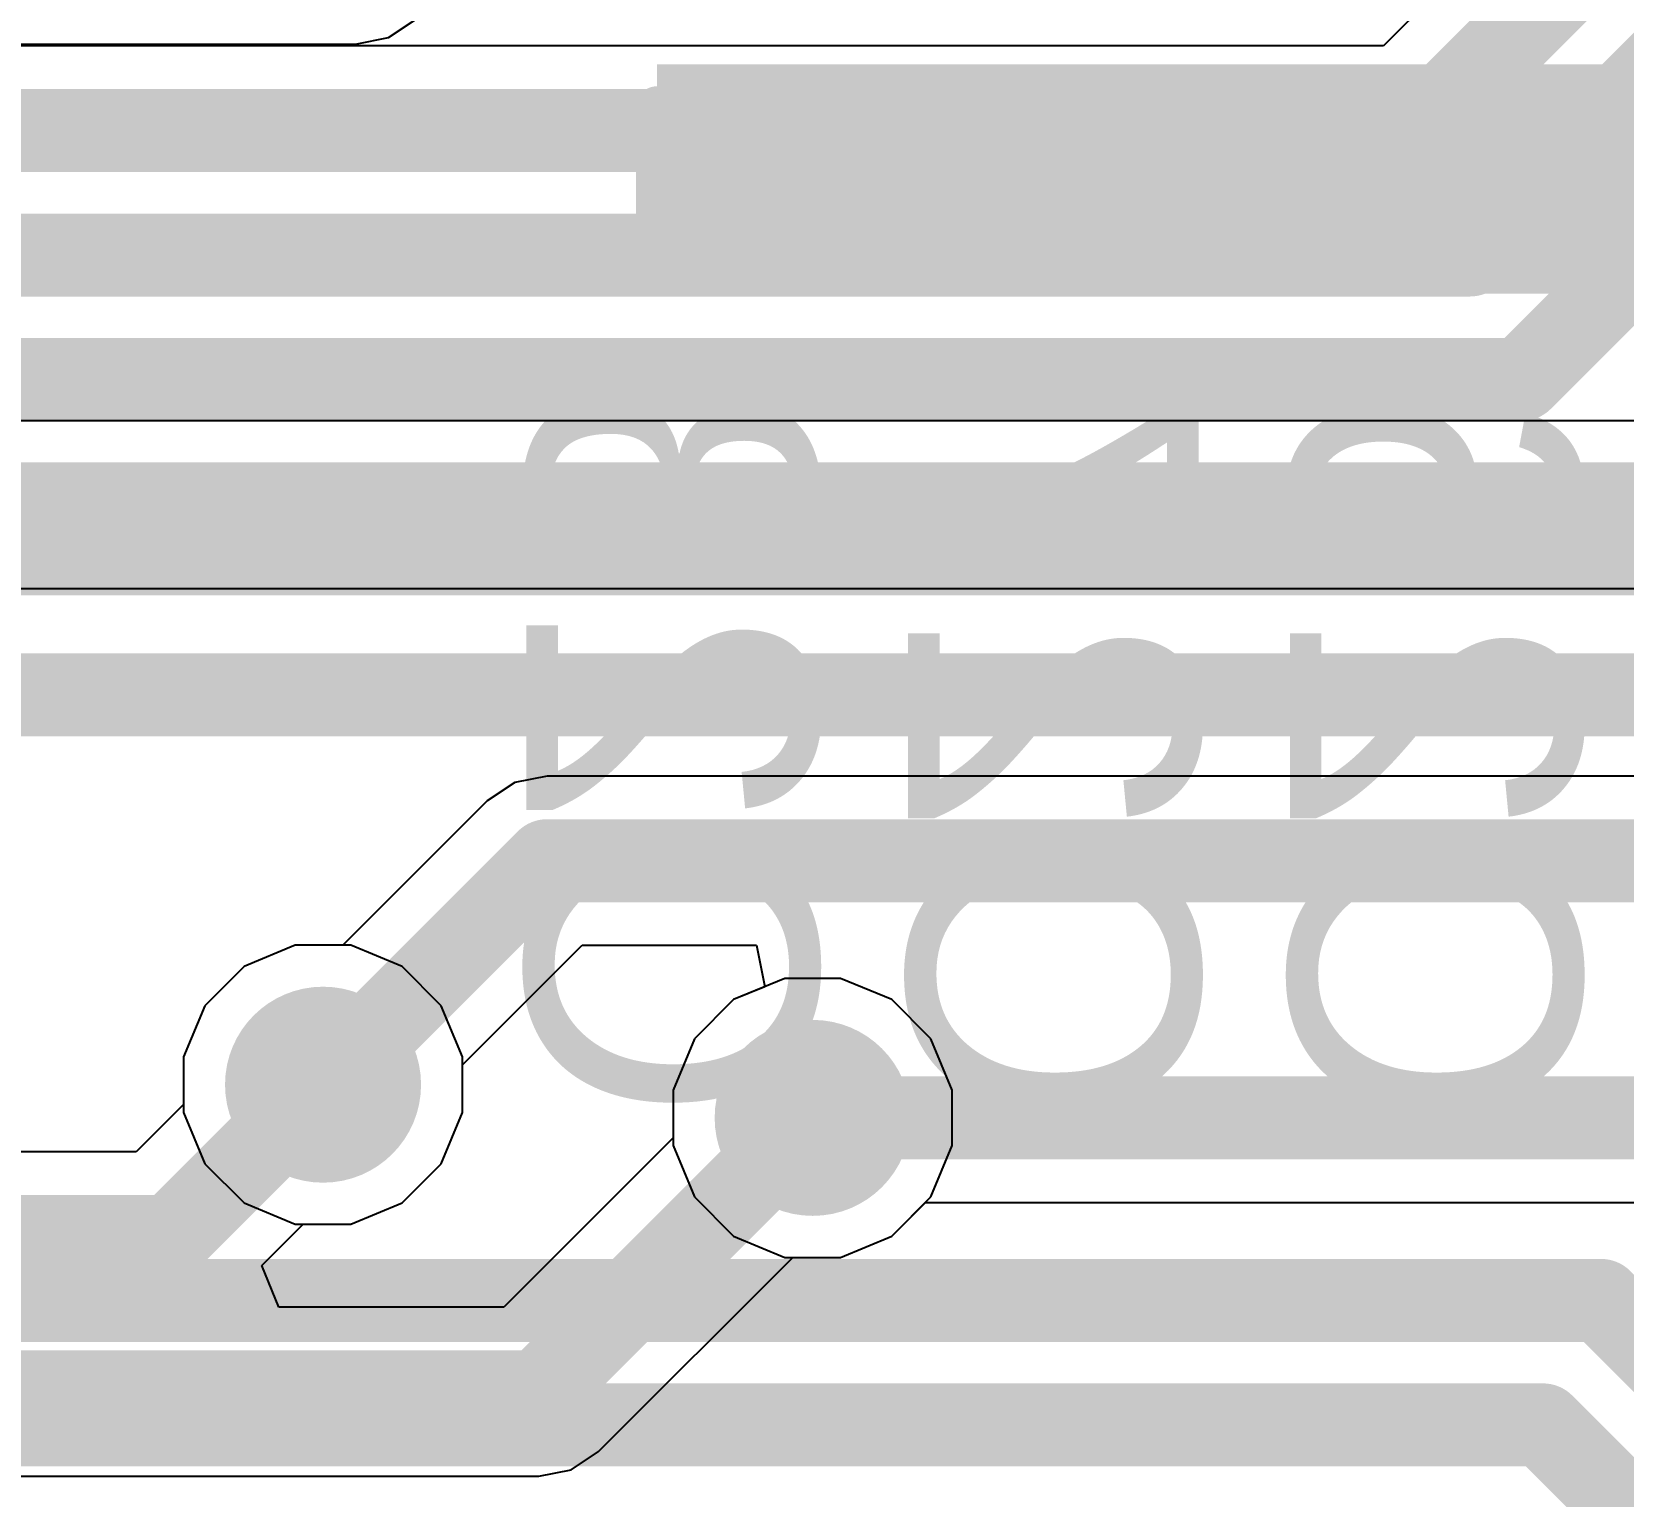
# Model space of a CAD drawing. Header units: inches. Extents: x -4.4 to 45.3, y -0.3 to 53.7.
# Drawn here: x 30.681 to 35.552, y 32.954 to 37.437 of the extents above; entities that cross this region are included whole.
import ezdxf

# ---------------------------------------------------------------- set-up
doc = ezdxf.new("R2010")
doc.units = ezdxf.units.IN
for name, color, linetype in [('Bottom Layer', 5, 'Continuous'), ('Bottom Overlay', 54, 'Continuous'), ('Bottom Paste', 16, 'Continuous'), ('Bottom Solder', 6, 'Continuous'), ('Signal_1', 16, 'Continuous'), ('Signal_2', 76, 'Continuous'), ('Top Layer', 1, 'Continuous'), ('Via Holes', 16, 'Continuous')]:
    doc.layers.add(name, color=color, linetype=linetype)
doc.styles.add('Arial', font='', dxfattribs={"height": 0.2})
doc.styles.get('Arial').set_extended_font_data('Arial')

# ---------------------------------------------------------------- blocks, each defined once
blk = doc.blocks.new('C___0402_B_46')
at = {"layer": 'Bottom Layer'}
for points in [[(-0.2413, 0.3175), (-0.2413, -0.3175), (-0.6985, -0.3175), (-0.6985, 0.3175)], [(0.6985, 0.3175), (0.6985, -0.3175), (0.2413, -0.3175), (0.2413, 0.3175)]]:
    blk.add_hatch(color=5, dxfattribs=at).paths.add_polyline_path(points)
at = {"layer": 'Bottom Paste'}
for points in [[(-0.2413, 0.3175), (-0.2413, -0.3175), (-0.6985, -0.3175), (-0.6985, 0.3175)], [(0.6985, 0.3175), (0.6985, -0.3175), (0.2413, -0.3175), (0.2413, 0.3175)]]:
    blk.add_hatch(color=16, dxfattribs=at).paths.add_polyline_path(points)
at = {"layer": 'Bottom Solder'}
for points in [[(-0.1813, 0.3775), (-0.1813, -0.3775), (-0.7585, -0.3775), (-0.7585, 0.3775)], [(0.7585, 0.3775), (0.7585, -0.3775), (0.1813, -0.3775), (0.1813, 0.3775)]]:
    blk.add_hatch(color=6, dxfattribs=at).paths.add_polyline_path(points)
at = {"layer": 'Bottom Overlay', "const_width": 0.127}
for points in [[(-0.7874, -0.4064), (-0.7874, 0.4064)], [(-0.2794, 0.4064), (-0.7874, 0.4064)], [(0.7874, 0.4064), (0.2794, 0.4064)], [(0.7874, -0.4064), (0.7874, 0.4064)], [(-0.2794, -0.4064), (-0.7874, -0.4064)], [(0.7874, -0.4064), (0.2794, -0.4064)]]:
    blk.add_lwpolyline(points, dxfattribs=at)
at = {"layer": 'Bottom Overlay', "const_width": 0.0635}
for points in [[(-0.8191, 0.4064, 1), (-0.7556, 0.4064, 1)], [(-0.8191, 0.4064, 1), (-0.7556, 0.4064, 1)], [(-0.3111, 0.4064, 1), (-0.2477, 0.4064, 1)], [(0.2477, 0.4064, 1), (0.3111, 0.4064, 1)], [(0.7556, 0.4064, 1), (0.8191, 0.4064, 1)], [(0.7556, 0.4064, 1), (0.8191, 0.4064, 1)], [(-0.8191, -0.4064, 1), (-0.7556, -0.4064, 1)], [(-0.8191, -0.4064, 1), (-0.7556, -0.4064, 1)], [(-0.3111, -0.4064, 1), (-0.2477, -0.4064, 1)], [(0.2477, -0.4064, 1), (0.3111, -0.4064, 1)], [(0.7556, -0.4064, 1), (0.8191, -0.4064, 1)], [(0.7556, -0.4064, 1), (0.8191, -0.4064, 1)]]:
    blk.add_lwpolyline(points, format="xyb", close=True, dxfattribs=at)
blk = doc.blocks.new('C___0402_B_47')
at = {"layer": 'Bottom Layer'}
for points in [[(-0.2413, 0.3175), (-0.2413, -0.3175), (-0.6985, -0.3175), (-0.6985, 0.3175)], [(0.6985, 0.3175), (0.6985, -0.3175), (0.2413, -0.3175), (0.2413, 0.3175)]]:
    blk.add_hatch(color=5, dxfattribs=at).paths.add_polyline_path(points)
at = {"layer": 'Bottom Paste'}
for points in [[(-0.2413, 0.3175), (-0.2413, -0.3175), (-0.6985, -0.3175), (-0.6985, 0.3175)], [(0.6985, 0.3175), (0.6985, -0.3175), (0.2413, -0.3175), (0.2413, 0.3175)]]:
    blk.add_hatch(color=16, dxfattribs=at).paths.add_polyline_path(points)
at = {"layer": 'Bottom Solder'}
for points in [[(-0.1813, 0.3775), (-0.1813, -0.3775), (-0.7585, -0.3775), (-0.7585, 0.3775)], [(0.7585, 0.3775), (0.7585, -0.3775), (0.1813, -0.3775), (0.1813, 0.3775)]]:
    blk.add_hatch(color=6, dxfattribs=at).paths.add_polyline_path(points)
at = {"layer": 'Bottom Overlay', "const_width": 0.127}
for points in [[(-0.7874, -0.4064), (-0.7874, 0.4064)], [(-0.2794, 0.4064), (-0.7874, 0.4064)], [(0.7874, 0.4064), (0.2794, 0.4064)], [(0.7874, -0.4064), (0.7874, 0.4064)], [(-0.2794, -0.4064), (-0.7874, -0.4064)], [(0.7874, -0.4064), (0.2794, -0.4064)]]:
    blk.add_lwpolyline(points, dxfattribs=at)
at = {"layer": 'Bottom Overlay', "const_width": 0.0635}
for points in [[(-0.8191, 0.4064, 1), (-0.7556, 0.4064, 1)], [(-0.8191, 0.4064, 1), (-0.7556, 0.4064, 1)], [(-0.3111, 0.4064, 1), (-0.2477, 0.4064, 1)], [(0.2477, 0.4064, 1), (0.3111, 0.4064, 1)], [(0.7556, 0.4064, 1), (0.8191, 0.4064, 1)], [(0.7556, 0.4064, 1), (0.8191, 0.4064, 1)], [(-0.8191, -0.4064, 1), (-0.7556, -0.4064, 1)], [(-0.8191, -0.4064, 1), (-0.7556, -0.4064, 1)], [(-0.3111, -0.4064, 1), (-0.2477, -0.4064, 1)], [(0.2477, -0.4064, 1), (0.3111, -0.4064, 1)], [(0.7556, -0.4064, 1), (0.8191, -0.4064, 1)], [(0.7556, -0.4064, 1), (0.8191, -0.4064, 1)]]:
    blk.add_lwpolyline(points, format="xyb", close=True, dxfattribs=at)
blk = doc.blocks.new('C___0402_B_48')
at = {"layer": 'Bottom Layer'}
for points in [[(-0.2413, 0.3175), (-0.2413, -0.3175), (-0.6985, -0.3175), (-0.6985, 0.3175)], [(0.6985, 0.3175), (0.6985, -0.3175), (0.2413, -0.3175), (0.2413, 0.3175)]]:
    blk.add_hatch(color=5, dxfattribs=at).paths.add_polyline_path(points)
at = {"layer": 'Bottom Paste'}
for points in [[(-0.2413, 0.3175), (-0.2413, -0.3175), (-0.6985, -0.3175), (-0.6985, 0.3175)], [(0.6985, 0.3175), (0.6985, -0.3175), (0.2413, -0.3175), (0.2413, 0.3175)]]:
    blk.add_hatch(color=16, dxfattribs=at).paths.add_polyline_path(points)
at = {"layer": 'Bottom Solder'}
for points in [[(-0.1813, 0.3775), (-0.1813, -0.3775), (-0.7585, -0.3775), (-0.7585, 0.3775)], [(0.7585, 0.3775), (0.7585, -0.3775), (0.1813, -0.3775), (0.1813, 0.3775)]]:
    blk.add_hatch(color=6, dxfattribs=at).paths.add_polyline_path(points)
at = {"layer": 'Bottom Overlay', "const_width": 0.127}
for points in [[(-0.7874, -0.4064), (-0.7874, 0.4064)], [(-0.2794, 0.4064), (-0.7874, 0.4064)], [(0.7874, 0.4064), (0.2794, 0.4064)], [(0.7874, -0.4064), (0.7874, 0.4064)], [(-0.2794, -0.4064), (-0.7874, -0.4064)], [(0.7874, -0.4064), (0.2794, -0.4064)]]:
    blk.add_lwpolyline(points, dxfattribs=at)
at = {"layer": 'Bottom Overlay', "const_width": 0.0635}
for points in [[(-0.8191, 0.4064, 1), (-0.7556, 0.4064, 1)], [(-0.8191, 0.4064, 1), (-0.7556, 0.4064, 1)], [(-0.3111, 0.4064, 1), (-0.2477, 0.4064, 1)], [(0.2477, 0.4064, 1), (0.3111, 0.4064, 1)], [(0.7556, 0.4064, 1), (0.8191, 0.4064, 1)], [(0.7556, 0.4064, 1), (0.8191, 0.4064, 1)], [(-0.8191, -0.4064, 1), (-0.7556, -0.4064, 1)], [(-0.8191, -0.4064, 1), (-0.7556, -0.4064, 1)], [(-0.3111, -0.4064, 1), (-0.2477, -0.4064, 1)], [(0.2477, -0.4064, 1), (0.3111, -0.4064, 1)], [(0.7556, -0.4064, 1), (0.8191, -0.4064, 1)], [(0.7556, -0.4064, 1), (0.8191, -0.4064, 1)]]:
    blk.add_lwpolyline(points, format="xyb", close=True, dxfattribs=at)
blk = doc.blocks.new('C___0402_B_49')
at = {"layer": 'Bottom Layer'}
for points in [[(-0.2413, 0.3175), (-0.2413, -0.3175), (-0.6985, -0.3175), (-0.6985, 0.3175)], [(0.6985, 0.3175), (0.6985, -0.3175), (0.2413, -0.3175), (0.2413, 0.3175)]]:
    blk.add_hatch(color=5, dxfattribs=at).paths.add_polyline_path(points)
at = {"layer": 'Bottom Paste'}
for points in [[(-0.2413, 0.3175), (-0.2413, -0.3175), (-0.6985, -0.3175), (-0.6985, 0.3175)], [(0.6985, 0.3175), (0.6985, -0.3175), (0.2413, -0.3175), (0.2413, 0.3175)]]:
    blk.add_hatch(color=16, dxfattribs=at).paths.add_polyline_path(points)
at = {"layer": 'Bottom Solder'}
for points in [[(-0.1813, 0.3775), (-0.1813, -0.3775), (-0.7585, -0.3775), (-0.7585, 0.3775)], [(0.7585, 0.3775), (0.7585, -0.3775), (0.1813, -0.3775), (0.1813, 0.3775)]]:
    blk.add_hatch(color=6, dxfattribs=at).paths.add_polyline_path(points)
at = {"layer": 'Bottom Overlay', "const_width": 0.127}
for points in [[(-0.7874, -0.4064), (-0.7874, 0.4064)], [(-0.2794, 0.4064), (-0.7874, 0.4064)], [(0.7874, 0.4064), (0.2794, 0.4064)], [(0.7874, -0.4064), (0.7874, 0.4064)], [(-0.2794, -0.4064), (-0.7874, -0.4064)], [(0.7874, -0.4064), (0.2794, -0.4064)]]:
    blk.add_lwpolyline(points, dxfattribs=at)
at = {"layer": 'Bottom Overlay', "const_width": 0.0635}
for points in [[(-0.8191, 0.4064, 1), (-0.7556, 0.4064, 1)], [(-0.8191, 0.4064, 1), (-0.7556, 0.4064, 1)], [(-0.3111, 0.4064, 1), (-0.2477, 0.4064, 1)], [(0.2477, 0.4064, 1), (0.3111, 0.4064, 1)], [(0.7556, 0.4064, 1), (0.8191, 0.4064, 1)], [(0.7556, 0.4064, 1), (0.8191, 0.4064, 1)], [(-0.8191, -0.4064, 1), (-0.7556, -0.4064, 1)], [(-0.8191, -0.4064, 1), (-0.7556, -0.4064, 1)], [(-0.3111, -0.4064, 1), (-0.2477, -0.4064, 1)], [(0.2477, -0.4064, 1), (0.3111, -0.4064, 1)], [(0.7556, -0.4064, 1), (0.8191, -0.4064, 1)], [(0.7556, -0.4064, 1), (0.8191, -0.4064, 1)]]:
    blk.add_lwpolyline(points, format="xyb", close=True, dxfattribs=at)

msp = doc.modelspace()

# ---------------------------------------------------------------- hatches: boundary and pattern name
at = {"layer": 'Bottom Layer'}
msp.add_hatch(color=5, dxfattribs=at).paths.add_polyline_path([(32.594, 36.703), (37.211, 36.703), (37.211, 37.338), (32.594, 37.338)])
h = msp.add_hatch(color=5, dxfattribs=at)
edge = h.paths.add_edge_path()
edge.add_arc((31.5722, 34.2138), 0.3, 0, 360)
h = msp.add_hatch(color=5, dxfattribs=at)
edge = h.paths.add_edge_path()
edge.add_arc((33.0708, 34.1122), 0.3, 0, 360)
at = {"layer": 'Signal_1'}
h = msp.add_hatch(color=16, dxfattribs=at)
edge = h.paths.add_edge_path()
edge.add_arc((31.5722, 34.2138), 0.3, 0, 360)
h = msp.add_hatch(color=16, dxfattribs=at)
edge = h.paths.add_edge_path()
edge.add_arc((33.0708, 34.1122), 0.3, 0, 360)
at = {"layer": 'Signal_2'}
h = msp.add_hatch(color=76, dxfattribs=at)
edge = h.paths.add_edge_path()
edge.add_arc((31.5722, 34.2138), 0.3, 0, 360)
h = msp.add_hatch(color=76, dxfattribs=at)
edge = h.paths.add_edge_path()
edge.add_arc((33.0708, 34.1122), 0.3, 0, 360)
at = {"layer": 'Top Layer'}
h = msp.add_hatch(color=1, dxfattribs=at)
edge = h.paths.add_edge_path()
edge.add_arc((31.5722, 34.2138), 0.3, 0, 360)
h = msp.add_hatch(color=1, dxfattribs=at)
edge = h.paths.add_edge_path()
edge.add_arc((33.0708, 34.1122), 0.3, 0, 360)
at = {"layer": 'Via Holes'}
h = msp.add_hatch(color=7, dxfattribs=at)
edge = h.paths.add_edge_path()
edge.add_arc((31.5722, 34.2138), 0.15, 0, 360)
h = msp.add_hatch(color=7, dxfattribs=at)
edge = h.paths.add_edge_path()
edge.add_arc((33.0708, 34.1122), 0.15, 0, 360)

# ---------------------------------------------------------------- linework, layer by layer
at = {"layer": 'Bottom Layer'}
for p, q in [((32.1589, 35.1389), (32.0749, 35.0827)), ((32.258, 35.1586), (32.1589, 35.1389)), ((36.9116, 35.1586), (32.258, 35.1586)), ((32.0749, 35.0827), (31.633, 34.6408)), ((31.4873, 34.6408), (31.3303, 34.5758)), ((31.633, 34.6408), (31.4873, 34.6408)), ((31.9992, 34.2746), (32.3653, 34.6406)), ((32.3653, 34.6406), (32.8989, 34.6406)), ((32.8989, 34.6406), (32.9241, 34.5136)), ((31.3303, 34.5758), (31.2102, 34.4557)), ((32.9241, 34.5136), (32.8289, 34.4742)), ((31.2102, 34.4557), (31.1452, 34.2987)), ((32.8289, 34.4742), (32.7088, 34.3541)), ((32.7088, 34.3541), (32.6438, 34.1971)), ((31.1452, 34.2987), (31.1452, 34.1289)), ((31.9992, 34.1289), (31.9992, 34.2746)), ((32.6438, 34.1971), (32.6438, 34.0273)), ((31.1452, 34.1289), (31.2102, 33.9719)), ((31.9342, 33.9719), (31.9992, 34.1289)), ((32.6438, 34.0273), (32.7088, 33.8703)), ((31.2102, 33.9719), (31.3303, 33.8518)), ((31.8141, 33.8518), (31.9342, 33.9719)), ((31.3303, 33.8518), (31.4873, 33.7868)), ((31.6571, 33.7868), (31.8141, 33.8518)), ((32.7088, 33.8703), (32.8289, 33.7502)), ((33.3127, 33.7502), (33.4157, 33.8532)), ((33.4157, 33.8532), (37.0529, 33.8532)), ((31.4873, 33.7868), (31.6571, 33.7868)), ((32.8289, 33.7502), (32.9859, 33.6852)), ((33.1557, 33.6852), (33.3127, 33.7502)), ((32.9859, 33.6852), (33.1557, 33.6852))]:
    msp.add_line(p, q, dxfattribs=at)
at = {"layer": 'Bottom Layer', "const_width": 0.254}
for points in [[(31.5722, 34.2138), (32.258, 34.8996)], [(32.258, 34.8996), (36.9116, 34.8996)], [(33.0708, 34.1122), (37.1602, 34.1122)]]:
    msp.add_lwpolyline(points, dxfattribs=at)
at = {"layer": 'Bottom Layer', "const_width": 0.127}
for points in [[(32.1945, 34.8996, 1), (32.3215, 34.8996, 1)], [(32.1945, 34.8996, 1), (32.3215, 34.8996, 1)], [(31.5087, 34.2138, 1), (31.6357, 34.2138, 1)], [(33.0073, 34.1122, 1), (33.1343, 34.1122, 1)]]:
    msp.add_lwpolyline(points, format="xyb", close=True, dxfattribs=at)
at = {"layer": 'Signal_1'}
for p, q in [((35.5009, 38.077), (34.8177, 37.3938)), ((34.8177, 37.3938), (21.082, 37.3938)), ((25.6089, 35.7328), (37.0085, 35.7328)), ((31.4873, 34.6408), (31.3303, 34.5758)), ((31.6571, 34.6408), (31.4873, 34.6408)), ((31.8141, 34.5758), (31.6571, 34.6408)), ((31.3303, 34.5758), (31.2102, 34.4557)), ((31.9342, 34.4557), (31.8141, 34.5758)), ((32.9859, 34.5392), (32.8289, 34.4742)), ((33.1557, 34.5392), (32.9859, 34.5392)), ((33.3127, 34.4742), (33.1557, 34.5392)), ((31.2102, 34.4557), (31.1452, 34.2987)), ((31.9992, 34.2987), (31.9342, 34.4557)), ((32.8289, 34.4742), (32.7088, 34.3541)), ((33.4328, 34.3541), (33.3127, 34.4742)), ((32.7088, 34.3541), (32.6438, 34.1971)), ((33.4978, 34.1971), (33.4328, 34.3541)), ((31.1452, 34.2987), (31.1452, 34.153)), ((31.9992, 34.1289), (31.9992, 34.2987)), ((32.6438, 34.1971), (32.6438, 34.0514)), ((33.4978, 34.0273), (33.4978, 34.1971)), ((31.1452, 34.153), (31, 34.0079)), ((31.9342, 33.9719), (31.9992, 34.1289)), ((32.6438, 34.0514), (32.1253, 33.533)), ((31, 34.0079), (26.8296, 34.0079)), ((33.4328, 33.8703), (33.4978, 34.0273)), ((31.8141, 33.8518), (31.9342, 33.9719)), ((31.6571, 33.7868), (31.8141, 33.8518)), ((33.3127, 33.7502), (33.4328, 33.8703)), ((31.3846, 33.66), (31.5114, 33.7868)), ((31.5114, 33.7868), (31.6571, 33.7868)), ((33.1557, 33.6852), (33.3127, 33.7502)), ((31.4372, 33.533), (31.3846, 33.66)), ((32.4157, 33.0909), (33.01, 33.6852)), ((33.01, 33.6852), (33.1557, 33.6852)), ((32.1253, 33.533), (31.4372, 33.533)), ((32.3317, 33.0347), (32.4157, 33.0909)), ((32.2326, 33.015), (32.3317, 33.0347)), ((18.2937, 33.015), (32.2326, 33.015))]:
    msp.add_line(p, q, dxfattribs=at)
at = {"layer": 'Signal_1', "const_width": 0.254}
for points in [[(34.925, 37.1348), (36.1442, 38.354)], [(35.0828, 36.7538), (36.2766, 37.9476)], [(35.2406, 36.3728), (36.4598, 37.592)], [(21.082, 37.1348), (34.925, 37.1348)], [(24.257, 36.7538), (33.655, 36.7538)], [(33.655, 36.7538), (35.0828, 36.7538)], [(24.9428, 36.3728), (35.2406, 36.3728)], [(25.5016, 35.9918), (37.0085, 35.9918)], [(31.1073, 33.7489), (31.5722, 34.2138)], [(32.2326, 33.274), (33.0708, 34.1122)], [(17.1373, 33.7489), (31.1073, 33.7489)], [(18.1864, 33.274), (32.2326, 33.274)]]:
    msp.add_lwpolyline(points, dxfattribs=at)
at = {"layer": 'Signal_1', "const_width": 0.127}
for points in [[(34.8615, 37.1348, 1), (34.9885, 37.1348, 1)], [(34.8615, 37.1348, 1), (34.9885, 37.1348, 1)], [(33.5915, 36.7538, 1), (33.7185, 36.7538, 1)], [(33.5915, 36.7538, 1), (33.7185, 36.7538, 1)], [(35.0193, 36.7538, 1), (35.1463, 36.7538, 1)], [(35.0193, 36.7538, 1), (35.1463, 36.7538, 1)], [(35.1771, 36.3728, 1), (35.3041, 36.3728, 1)], [(35.1771, 36.3728, 1), (35.3041, 36.3728, 1)], [(31.5087, 34.2138, 1), (31.6357, 34.2138, 1)], [(33.0073, 34.1122, 1), (33.1343, 34.1122, 1)], [(31.0438, 33.7489, 1), (31.1708, 33.7489, 1)], [(31.0438, 33.7489, 1), (31.1708, 33.7489, 1)], [(32.1691, 33.274, 1), (32.2961, 33.274, 1)], [(32.1691, 33.274, 1), (32.2961, 33.274, 1)]]:
    msp.add_lwpolyline(points, format="xyb", close=True, dxfattribs=at)
at = {"layer": 'Signal_2'}
msp.add_line((37.0332, 36.2458), (19.7866, 36.2458), dxfattribs=at)
for points, const_width in [([(20.185, 35.8648), (37.1076, 35.8648)], 0.3048), ([(21.5735, 35.4076), (36.3728, 35.4076)], 0.254), ([(20.4724, 33.5534), (35.4838, 33.5534)], 0.254), ([(35.4838, 33.5534), (37.8167, 31.2205)], 0.254), ([(20.9804, 33.1724), (35.306, 33.1724)], 0.254), ([(35.306, 33.1724), (37.211, 31.2674)], 0.254)]:
    msp.add_lwpolyline(points, dxfattribs=dict(at, const_width=const_width))
at = {"layer": 'Signal_2', "const_width": 0.127}
for points in [[(35.4203, 33.5534, 1), (35.5473, 33.5534, 1)], [(35.4203, 33.5534, 1), (35.5473, 33.5534, 1)], [(35.2425, 33.1724, 1), (35.3695, 33.1724, 1)], [(35.2425, 33.1724, 1), (35.3695, 33.1724, 1)]]:
    msp.add_lwpolyline(points, format="xyb", close=True, dxfattribs=at)
at = {"layer": 'Top Layer'}
for p, q in [((31.7721, 37.4196), (31.8572, 37.4764)), ((31.6718, 37.3996), (31.7721, 37.4196)), ((22.944, 37.3996), (31.6718, 37.3996)), ((31.4873, 34.6408), (31.3303, 34.5758)), ((31.6571, 34.6408), (31.4873, 34.6408)), ((31.8141, 34.5758), (31.6571, 34.6408)), ((31.3303, 34.5758), (31.2102, 34.4557)), ((31.9342, 34.4557), (31.8141, 34.5758)), ((32.9859, 34.5392), (32.8289, 34.4742)), ((33.1557, 34.5392), (32.9859, 34.5392)), ((33.3127, 34.4742), (33.1557, 34.5392)), ((31.2102, 34.4557), (31.1452, 34.2987)), ((31.9992, 34.2987), (31.9342, 34.4557)), ((32.8289, 34.4742), (32.7088, 34.3541)), ((33.4328, 34.3541), (33.3127, 34.4742)), ((32.7088, 34.3541), (32.6438, 34.1971)), ((33.4978, 34.1971), (33.4328, 34.3541)), ((31.1452, 34.2987), (31.1452, 34.1289)), ((31.9992, 34.1289), (31.9992, 34.2987)), ((32.6438, 34.1971), (32.6438, 34.0273)), ((33.4978, 34.0273), (33.4978, 34.1971)), ((31.1452, 34.1289), (31.2102, 33.9719)), ((31.9342, 33.9719), (31.9992, 34.1289)), ((32.6438, 34.0273), (32.7088, 33.8703)), ((33.4328, 33.8703), (33.4978, 34.0273)), ((31.2102, 33.9719), (31.3303, 33.8518)), ((31.8141, 33.8518), (31.9342, 33.9719)), ((31.3303, 33.8518), (31.4873, 33.7868)), ((31.6571, 33.7868), (31.8141, 33.8518)), ((32.7088, 33.8703), (32.8289, 33.7502)), ((33.3127, 33.7502), (33.4328, 33.8703)), ((31.4873, 33.7868), (31.6571, 33.7868)), ((32.8289, 33.7502), (32.9859, 33.6852)), ((33.1557, 33.6852), (33.3127, 33.7502)), ((32.9859, 33.6852), (33.1557, 33.6852))]:
    msp.add_line(p, q, dxfattribs=at)

# ---------------------------------------------------------------- block references
at = {"rotation": 270}
for name, p in [('C___0402_B_46', (33.0004, 37.4864)), ('C___0402_B_47', (33.991, 37.4864)), ('C___0402_B_48', (34.9816, 37.4864)), ('C___0402_B_49', (35.9722, 37.4864))]:
    msp.add_blockref(name, p, dxfattribs=at)

# ---------------------------------------------------------------- texts
at = {"layer": 'Bottom Overlay', "style": 'Arial', "text_generation_flag": 2}
for s, p in [('C28', (32.1947, 34.0956)), ('C26', (34.5315, 34.0702)), ('C27', (33.3631, 34.0702))]:
    msp.add_text(s, height=0.889, rotation=270, dxfattribs=at).set_placement(p)

doc.saveas('drawing.dxf')
